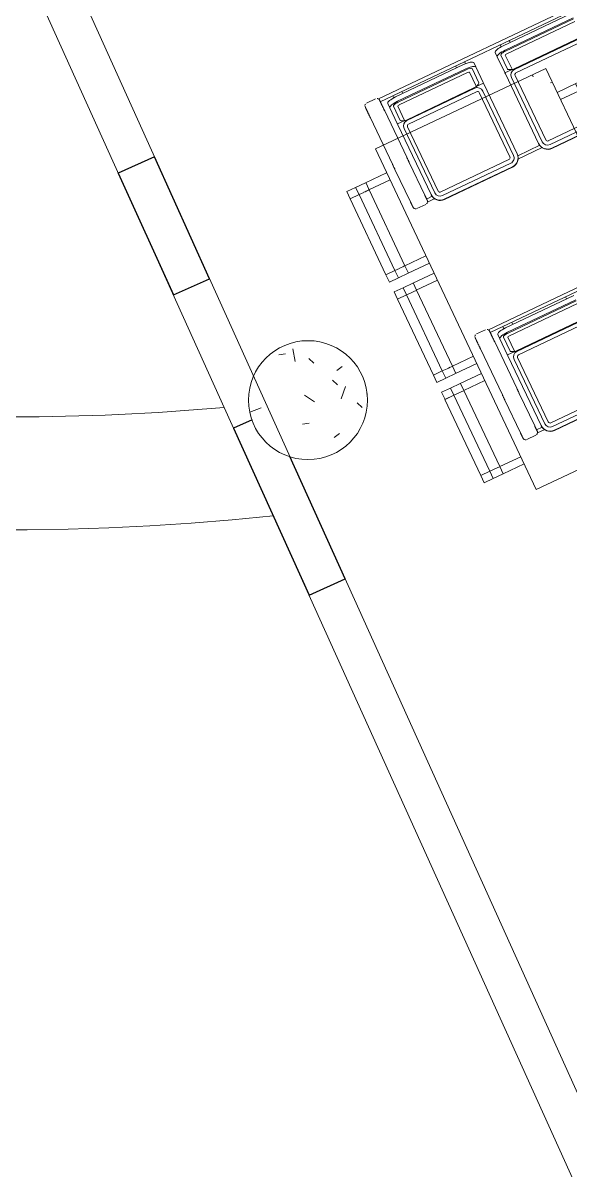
# Model space of a CAD drawing. Header units: metres. Extents: x -217 to -108, y -304 to -188.
# Drawn here: x -156.37 to -153.61, y -253.89 to -248.1 of the extents above; entities that cross this region are included whole.
import ezdxf

# ---------------------------------------------------------------- set-up
doc = ezdxf.new("R2010")
doc.units = ezdxf.units.M
for name, color, linetype, lineweight in [('A-FLOR', 192, 'Continuous', 9), ('A-WALL', 113, 'Continuous', 9), ('I-FURN', 30, 'Continuous', 9), ('S-COLS', 52, 'Continuous', 9)]:
    doc.layers.add(name, color=color, linetype=linetype, lineweight=lineweight)

# ---------------------------------------------------------------- blocks, each defined once
blk = doc.blocks.new('dining_table_and_chairs_5978 - dining_table_and_chairs_5978-800147-Nivel 3')
at = {"layer": 'I-FURN'}
for p, q in [((0.1324, 0.6342), (0.1324, 0.6832)), ((0.1324, 0.6832), (0.1726, 0.6832)), ((0.1726, 0.6342), (0.1726, 0.6842)), ((0.1726, 0.6842), (0.5966, 0.6842)), ((0.1726, 0.6832), (0.1726, 0.6342)), ((0.5966, 0.6842), (0.5966, 0.6342)), ((0.5966, 0.6342), (0.5966, 0.6842)), ((0.5966, 0.6842), (0.6374, 0.6842)), ((0.5966, 0.6342), (0.5966, 0.6842)), ((0.5966, 0.6842), (0.6374, 0.6842)), ((0.6374, 0.6842), (0.6374, 0.6342)), ((0.6374, 0.6842), (0.6374, 0.6342)), ((0.6924, 0.6342), (0.6924, 0.6832)), ((0.6924, 0.6832), (0.7326, 0.6832)), ((0.7326, 0.6342), (0.7326, 0.6842)), ((0.7326, 0.6842), (1.1566, 0.6842)), ((0.7326, 0.6832), (0.7326, 0.6342)), ((1.1566, 0.6842), (1.1566, 0.6342)), ((1.1566, 0.6342), (1.1566, 0.6842)), ((1.1566, 0.6842), (1.1974, 0.6842)), ((1.1566, 0.6342), (1.1566, 0.6842)), ((1.1566, 0.6842), (1.1974, 0.6842)), ((1.1974, 0.6842), (1.1974, 0.6342)), ((1.1974, 0.6842), (1.1974, 0.6342)), ((1.2524, 0.6342), (1.2524, 0.6832)), ((1.2524, 0.6832), (1.2926, 0.6832)), ((1.2926, 0.6342), (1.2926, 0.6842)), ((1.2926, 0.6842), (1.7166, 0.6842)), ((1.2926, 0.6832), (1.2926, 0.6342)), ((1.7166, 0.6842), (1.7166, 0.6342)), ((1.7166, 0.6342), (1.7166, 0.6842)), ((1.7166, 0.6842), (1.7574, 0.6842)), ((1.7166, 0.6342), (1.7166, 0.6842)), ((1.7166, 0.6842), (1.7574, 0.6842)), ((1.7574, 0.6842), (1.7574, 0.6342)), ((1.7574, 0.6842), (1.7574, 0.6342)), ((0.1324, 0.5791), (0.1324, 0.6342)), ((0.1324, 0.6342), (0.1726, 0.6342)), ((0.1324, 0.475), (0.1324, 0.5791)), ((0.1725, 0.5792), (0.1725, 0.475)), ((0.1726, 0.6079), (0.1726, 0.6342)), ((0.1726, 0.6342), (0.5966, 0.6342)), ((0.1726, 0.6068), (0.1726, 0.5996)), ((0.1726, 0.5898), (0.1726, 0.5996)), ((0.1726, 0.5884), (0.1726, 0.5842)), ((0.1726, 0.5799), (0.1726, 0.5842)), ((0.1726, 0.5791), (0.1726, 0.578)), ((0.5966, 0.6342), (0.5966, 0.6079)), ((0.5966, 0.6342), (0.6374, 0.6342)), ((0.5966, 0.6342), (0.6374, 0.6342)), ((0.5966, 0.5996), (0.5966, 0.6068)), ((0.5966, 0.5996), (0.5966, 0.6068)), ((0.5966, 0.5996), (0.5966, 0.5898)), ((0.5966, 0.5842), (0.5966, 0.5884)), ((0.5966, 0.5842), (0.5966, 0.5884)), ((0.5966, 0.5842), (0.5966, 0.5799)), ((0.5966, 0.578), (0.5966, 0.5791)), ((0.5966, 0.578), (0.5966, 0.5791)), ((0.6374, 0.6342), (0.6374, 0.5791)), ((0.6374, 0.6342), (0.6374, 0.5791)), ((0.6374, 0.5791), (0.6374, 0.475)), ((0.6924, 0.5791), (0.6924, 0.6342)), ((0.6924, 0.6342), (0.7326, 0.6342)), ((0.6924, 0.475), (0.6924, 0.5791)), ((0.7325, 0.5792), (0.7325, 0.475)), ((0.7326, 0.6079), (0.7326, 0.6342)), ((0.7326, 0.6342), (1.1566, 0.6342)), ((0.7326, 0.6068), (0.7326, 0.5996)), ((0.7326, 0.5898), (0.7326, 0.5996)), ((0.7326, 0.5884), (0.7326, 0.5842)), ((0.7326, 0.5799), (0.7326, 0.5842)), ((0.7326, 0.5791), (0.7326, 0.578)), ((1.1566, 0.6342), (1.1566, 0.6079)), ((1.1566, 0.6342), (1.1974, 0.6342)), ((1.1566, 0.6342), (1.1974, 0.6342)), ((1.1566, 0.5996), (1.1566, 0.6068)), ((1.1566, 0.5996), (1.1566, 0.6068)), ((1.1566, 0.5996), (1.1566, 0.5898)), ((1.1566, 0.5842), (1.1566, 0.5884)), ((1.1566, 0.5842), (1.1566, 0.5884)), ((1.1566, 0.5842), (1.1566, 0.5799)), ((1.1566, 0.578), (1.1566, 0.5791)), ((1.1566, 0.578), (1.1566, 0.5791)), ((1.1974, 0.6342), (1.1974, 0.5791)), ((1.1974, 0.6342), (1.1974, 0.5791)), ((1.1974, 0.5791), (1.1974, 0.475)), ((1.2524, 0.5791), (1.2524, 0.6342)), ((1.2524, 0.6342), (1.2926, 0.6342)), ((1.2524, 0.475), (1.2524, 0.5791)), ((1.2925, 0.5792), (1.2925, 0.475)), ((1.2926, 0.6079), (1.2926, 0.6342)), ((1.2926, 0.6342), (1.7166, 0.6342)), ((1.2926, 0.6068), (1.2926, 0.5996)), ((1.2926, 0.5898), (1.2926, 0.5996)), ((1.2926, 0.5884), (1.2926, 0.5842)), ((1.2926, 0.5799), (1.2926, 0.5842)), ((1.2926, 0.5791), (1.2926, 0.578)), ((1.7166, 0.6342), (1.7166, 0.6079)), ((1.7166, 0.6342), (1.7574, 0.6342)), ((1.7166, 0.6342), (1.7574, 0.6342)), ((1.7166, 0.6003), (1.7166, 0.6068)), ((1.7166, 0.6003), (1.7166, 0.6068)), ((1.7166, 0.6003), (1.7166, 0.5898)), ((1.7166, 0.5842), (1.7166, 0.5884)), ((1.7166, 0.5842), (1.7166, 0.5884)), ((1.7166, 0.5842), (1.7166, 0.5799)), ((1.7166, 0.578), (1.7166, 0.5791)), ((1.7166, 0.578), (1.7166, 0.5791)), ((1.7574, 0.6342), (1.7574, 0.5791)), ((1.7574, 0.6342), (1.7574, 0.5791)), ((1.7574, 0.5791), (1.7574, 0.475)), ((0.1324, 0.578), (0.1726, 0.578)), ((0.1726, 0.5784), (0.1726, 0.578)), ((0.5966, 0.5784), (0.1726, 0.5784)), ((0.1726, 0.578), (0.5966, 0.578)), ((0.5966, 0.578), (0.5966, 0.5784)), ((0.5966, 0.475), (0.5966, 0.5784)), ((0.5966, 0.475), (0.5966, 0.5784)), ((0.5966, 0.578), (0.6374, 0.578)), ((0.5966, 0.578), (0.6374, 0.578)), ((0.6924, 0.578), (0.7326, 0.578)), ((0.7326, 0.5784), (0.7326, 0.578)), ((1.1566, 0.5784), (0.7326, 0.5784)), ((0.7326, 0.578), (1.1566, 0.578)), ((1.1566, 0.578), (1.1566, 0.5784)), ((1.1566, 0.475), (1.1566, 0.5784)), ((1.1566, 0.475), (1.1566, 0.5784)), ((1.1566, 0.578), (1.1974, 0.578)), ((1.1566, 0.578), (1.1974, 0.578)), ((1.2524, 0.578), (1.2926, 0.578)), ((1.2926, 0.5784), (1.2926, 0.578)), ((1.7166, 0.5784), (1.2926, 0.5784)), ((1.2926, 0.578), (1.7166, 0.578)), ((1.7166, 0.578), (1.7166, 0.5784)), ((1.7166, 0.475), (1.7166, 0.5784)), ((1.7166, 0.475), (1.7166, 0.5784)), ((1.7166, 0.578), (1.7574, 0.578)), ((1.7166, 0.578), (1.7574, 0.578)), ((1.9, 0.475), (0, 0.475)), ((0, 0.475), (0, -0.475)), ((0.075, 0.475), (0.075, 0.465)), ((1.9, 0), (1.9, 0.475)), ((0, 0.4), (0.01, 0.4)), ((1.9, -0.475), (1.9, 0)), ((0, -0.475), (1.9, -0.475)), ((0.1324, -0.593), (0.1324, -0.4755)), ((0.1725, -0.475), (0.1725, -0.593)), ((0.5966, -0.5922), (0.5966, -0.475)), ((0.5966, -0.5922), (0.5966, -0.475)), ((0.6374, -0.475), (0.6374, -0.593)), ((0.6924, -0.593), (0.6924, -0.475)), ((0.7325, -0.475), (0.7325, -0.593)), ((1.1566, -0.5922), (1.1566, -0.475)), ((1.1566, -0.5922), (1.1566, -0.475)), ((1.1974, -0.475), (1.1974, -0.593)), ((1.2524, -0.593), (1.2524, -0.475)), ((1.2925, -0.475), (1.2925, -0.593)), ((1.7166, -0.5922), (1.7166, -0.475)), ((1.7166, -0.5922), (1.7166, -0.475)), ((1.7574, -0.475), (1.7574, -0.593)), ((0.1726, -0.5918), (0.1324, -0.5918)), ((0.1324, -0.648), (0.1324, -0.593)), ((0.5966, -0.5918), (0.1726, -0.5918)), ((0.1726, -0.5918), (0.1726, -0.5922)), ((0.1726, -0.5918), (0.1726, -0.593)), ((0.1726, -0.5922), (0.5966, -0.5922)), ((0.1726, -0.598), (0.1726, -0.5937)), ((0.1726, -0.598), (0.1726, -0.6033)), ((0.1726, -0.6141), (0.1726, -0.6036)), ((0.1726, -0.6141), (0.1726, -0.6206)), ((0.1726, -0.648), (0.1726, -0.6217)), ((0.5966, -0.5922), (0.5966, -0.5918)), ((0.6374, -0.5918), (0.5966, -0.5918)), ((0.5966, -0.593), (0.5966, -0.5918)), ((0.6374, -0.5918), (0.5966, -0.5918)), ((0.5966, -0.593), (0.5966, -0.5918)), ((0.5966, -0.5937), (0.5966, -0.598)), ((0.5966, -0.6033), (0.5966, -0.598)), ((0.5966, -0.6033), (0.5966, -0.598)), ((0.5966, -0.6036), (0.5966, -0.6134)), ((0.5966, -0.6206), (0.5966, -0.6134)), ((0.5966, -0.6206), (0.5966, -0.6134)), ((0.5966, -0.6217), (0.5966, -0.648)), ((0.6374, -0.593), (0.6374, -0.648)), ((0.6374, -0.593), (0.6374, -0.648)), ((0.7326, -0.5918), (0.6924, -0.5918)), ((0.6924, -0.648), (0.6924, -0.593)), ((1.1566, -0.5918), (0.7326, -0.5918)), ((0.7326, -0.5918), (0.7326, -0.5922)), ((0.7326, -0.5918), (0.7326, -0.593)), ((0.7326, -0.5922), (1.1566, -0.5922)), ((0.7326, -0.598), (0.7326, -0.5937)), ((0.7326, -0.598), (0.7326, -0.6033)), ((0.7326, -0.6134), (0.7326, -0.6036)), ((0.7326, -0.6134), (0.7326, -0.6206)), ((0.7326, -0.648), (0.7326, -0.6217)), ((1.1566, -0.5922), (1.1566, -0.5918)), ((1.1974, -0.5918), (1.1566, -0.5918)), ((1.1566, -0.593), (1.1566, -0.5918)), ((1.1974, -0.5918), (1.1566, -0.5918)), ((1.1566, -0.593), (1.1566, -0.5918)), ((1.1566, -0.5937), (1.1566, -0.598)), ((1.1566, -0.6033), (1.1566, -0.598)), ((1.1566, -0.6033), (1.1566, -0.598)), ((1.1566, -0.6036), (1.1566, -0.6134)), ((1.1566, -0.6206), (1.1566, -0.6134)), ((1.1566, -0.6206), (1.1566, -0.6134)), ((1.1566, -0.6217), (1.1566, -0.648)), ((1.1974, -0.593), (1.1974, -0.648)), ((1.1974, -0.593), (1.1974, -0.648)), ((1.2926, -0.5918), (1.2524, -0.5918)), ((1.2524, -0.648), (1.2524, -0.593)), ((1.7166, -0.5918), (1.2926, -0.5918)), ((1.2926, -0.5918), (1.2926, -0.5922)), ((1.2926, -0.5918), (1.2926, -0.593)), ((1.2926, -0.5922), (1.7166, -0.5922)), ((1.2926, -0.598), (1.2926, -0.5937)), ((1.2926, -0.598), (1.2926, -0.6033)), ((1.2926, -0.6141), (1.2926, -0.6036)), ((1.2926, -0.6141), (1.2926, -0.6206)), ((1.2926, -0.648), (1.2926, -0.6217)), ((1.7166, -0.5922), (1.7166, -0.5918)), ((1.7574, -0.5918), (1.7166, -0.5918)), ((1.7166, -0.593), (1.7166, -0.5918)), ((1.7574, -0.5918), (1.7166, -0.5918)), ((1.7166, -0.593), (1.7166, -0.5918)), ((1.7166, -0.5937), (1.7166, -0.598)), ((1.7166, -0.6033), (1.7166, -0.598)), ((1.7166, -0.6033), (1.7166, -0.598)), ((1.7166, -0.6036), (1.7166, -0.6134)), ((1.7166, -0.6206), (1.7166, -0.6134)), ((1.7166, -0.6206), (1.7166, -0.6134)), ((1.7166, -0.6217), (1.7166, -0.648)), ((1.7574, -0.593), (1.7574, -0.648)), ((1.7574, -0.593), (1.7574, -0.648)), ((0.1324, -0.697), (0.1324, -0.648)), ((0.1726, -0.648), (0.1324, -0.648)), ((0.1726, -0.698), (0.1726, -0.648)), ((0.5966, -0.648), (0.1726, -0.648)), ((0.1726, -0.648), (0.1726, -0.697)), ((0.5966, -0.648), (0.5966, -0.698)), ((0.5966, -0.698), (0.5966, -0.648)), ((0.6374, -0.648), (0.5966, -0.648)), ((0.5966, -0.698), (0.5966, -0.648)), ((0.6374, -0.648), (0.5966, -0.648)), ((0.6374, -0.648), (0.6374, -0.698)), ((0.6374, -0.648), (0.6374, -0.698)), ((0.6924, -0.697), (0.6924, -0.648)), ((0.7326, -0.648), (0.6924, -0.648)), ((0.7326, -0.698), (0.7326, -0.648)), ((1.1566, -0.648), (0.7326, -0.648)), ((0.7326, -0.648), (0.7326, -0.697)), ((1.1566, -0.648), (1.1566, -0.698)), ((1.1566, -0.698), (1.1566, -0.648)), ((1.1974, -0.648), (1.1566, -0.648)), ((1.1566, -0.698), (1.1566, -0.648)), ((1.1974, -0.648), (1.1566, -0.648)), ((1.1974, -0.648), (1.1974, -0.698)), ((1.1974, -0.648), (1.1974, -0.698)), ((1.2524, -0.697), (1.2524, -0.648)), ((1.2926, -0.648), (1.2524, -0.648)), ((1.2926, -0.698), (1.2926, -0.648)), ((1.7166, -0.648), (1.2926, -0.648)), ((1.2926, -0.648), (1.2926, -0.697)), ((1.7166, -0.648), (1.7166, -0.698)), ((1.7166, -0.698), (1.7166, -0.648)), ((1.7574, -0.648), (1.7166, -0.648)), ((1.7166, -0.698), (1.7166, -0.648)), ((1.7574, -0.648), (1.7166, -0.648)), ((1.7574, -0.648), (1.7574, -0.698)), ((1.7574, -0.648), (1.7574, -0.698)), ((0.1726, -0.697), (0.1324, -0.697)), ((0.5966, -0.698), (0.1726, -0.698)), ((0.6374, -0.698), (0.5966, -0.698)), ((0.6374, -0.698), (0.5966, -0.698)), ((0.7326, -0.697), (0.6924, -0.697)), ((1.1566, -0.698), (0.7326, -0.698)), ((1.1974, -0.698), (1.1566, -0.698)), ((1.1974, -0.698), (1.1566, -0.698)), ((1.2926, -0.697), (1.2524, -0.697)), ((1.7166, -0.698), (1.2926, -0.698)), ((1.7574, -0.698), (1.7166, -0.698)), ((1.7574, -0.698), (1.7166, -0.698))]:
    blk.add_line(p, q, dxfattribs=at)
blk = doc.blocks.new('M_Hormigón-Redondo-Pilar - 600 mm-V54-Nivel 3')
at = {"layer": 'S-COLS'}
h = blk.add_hatch(dxfattribs=at)
h.set_pattern_fill('FP_14', color=256, style=0, pattern_type=2)
h.set_pattern_definition([(50, (154.93, 250.001), (0.7288314, -0.0632911), [0.076, -0.838]), (355, (154.93, 250.001), (-0.1409327, 0.764191), [0.061, -0.671]), (100.451, (154.991, 249.996), (0.5877327, 0.700228), [0.065, -0.712]), (46.184, (154.93, 250.204), (1.0841735, -0.1685523), [0.114, -1.257]), (96.636, (155.021, 250.19), (0.9500268, 0.989415), [0.097, -1.069]), (351.184, (154.93, 250.204), (0.9499683, 0.9901036), [0.091, -1.006]), (21, (155.032, 250.153), (0.6067662, -0.4087001), [0.076, -0.838]), (326, (155.032, 250.153), (0.2472247, 0.736702), [0.061, -0.671]), (71.451, (155.082, 250.119), (0.8535199, 0.3274948), [0.065, -0.712]), (37.5, (154.93, 250.001), (0.0124776, 0.3385577), [0.034, -0.629, 0.034, -0.647, -0.673]), (37.5, (154.93, 250.001), (0.0124776, 0.3385577), [-1.343, 0.034, -0.64]), (7.5, (154.93, 250.001), (0.26703754, 0.40027984), [0.034, -0.355, 0.034, -0.614, -0.257]), (7.5, (154.93, 250.001), (0.26703754, 0.40027984), [-1.035, 0.034, -0.223]), (327.5, (154.704, 250.001), (0.54253947, -0.02312834), [0.034, -0.22, 0.034, -0.759, -1.052]), (327.5, (154.704, 250.001), (0.54253947, -0.02312834), [-1.046, 0.034, -1.018]), (317.5, (154.602, 250.001), (0.5922234, 0.10158954), [0.034, -0.297, 0.034, -0.493, -0.747]), (317.5, (154.602, 250.001), (0.5922234, 0.10158954), [-0.856, 0.034, -0.713])])
h.paths.add_polyline_path([(0, -0.3), (0.0585, -0.2942), (0.1148, -0.2772), (0.1667, -0.2494), (0.2121, -0.2121), (0.2494, -0.1667), (0.2772, -0.1148), (0.2942, -0.0585), (0.3, 0), (0.2942, 0.0585), (0.2772, 0.1148), (0.2494, 0.1667), (0.2121, 0.2121), (0.1667, 0.2494), (0.1148, 0.2772), (0.0585, 0.2942), (0, 0.3), (-0.0585, 0.2942), (-0.1148, 0.2772), (-0.1667, 0.2494), (-0.2121, 0.2121), (-0.2494, 0.1667), (-0.2772, 0.1148), (-0.2944, 0.0564), (-0.2995, -0.0053), (-0.2942, -0.0585), (-0.2772, -0.1148), (-0.2494, -0.1667), (-0.2121, -0.2121), (-0.1667, -0.2494), (-0.1148, -0.2772), (-0.0585, -0.2942)], flags=0)
for start, end in [(360, 180), (180, 360)]:
    blk.add_arc((0, 0), 0.3, start, end, dxfattribs=at)
blk = doc.blocks.new('silla sala de espera - silla sala de espera-V110-Nivel 3')
at = {"layer": 'I-FURN'}
for p, q in [((0.065, 0.295), (0.015, 0.295)), ((5.4223, 0.288), (0.0777, 0.288)), ((0.0796, 0.272), (5.4208, 0.272)), ((0.11, 0.2473), (0.11, 0.2231)), ((0.15, 0.2599), (0.15, 0.272)), ((0.16, 0.2602), (0.54, 0.2602)), ((0.16, 0.2361), (0.54, 0.2361)), ((0.2, 0.272), (0.2, 0.2602)), ((0.5, 0.2602), (0.5, 0.272)), ((0, 0.22), (0, -0.0386)), ((0.08, -0.0386), (0.08, 0.22)), ((0.11, 0.1358), (0.11, 0.2231)), ((0.13, 0.1436), (0.13, 0.2231)), ((0.15, 0.2135), (0.15, 0.1339)), ((0.16, 0.2309), (0.54, 0.2309)), ((0.54, 0.2161), (0.16, 0.2161)), ((0.11, 0.1329), (0.11, 0.1358)), ((0.11, 0.1329), (0.1506, 0.1329)), ((0.11, 0.1279), (0.11, 0.1329)), ((0.11, -0.2615), (0.11, 0.1279)), ((0.1347, 0.1394), (0.1516, 0.1325)), ((0.16, 0.1313), (0.54, 0.1313)), ((0.16, 0.1279), (0.54, 0.1279)), ((0.13, -0.2615), (0.13, 0.098)), ((0.15, 0.0987), (0.15, -0.2608)), ((0.54, 0.1087), (0.16, 0.1087)), ((0, -0.0686), (0, -0.25)), ((0.08, -0.25), (0.08, -0.0686)), ((0.0777, -0.288), (0.1178, -0.288)), ((0.1114, -0.272), (0.0797, -0.272)), ((0.11, -0.2615), (0.11, -0.2629)), ((0.16, -0.2707), (0.54, -0.2707)), ((0.015, -0.295), (0.065, -0.295)), ((0.54, -0.2915), (0.16, -0.2915)), ((0.16, -0.3115), (0.54, -0.3115)), ((0.16, -0.3128), (0.54, -0.3128))]:
    blk.add_line(p, q, dxfattribs=at)
at = {"layer": 'I-FURN', "flags": 128}
for points in [[(0, 0.28), (0, 0.28), (0, 0.2798), (0, 0.2796), (0, 0.2792), (0, 0.2788), (0, 0.2783), (0, 0.2777), (0, 0.277), (0, 0.2762), (0, 0.2753), (0, 0.2743), (0, 0.2732), (0, 0.2721), (0, 0.2708), (0, 0.2695), (0, 0.2681), (0, 0.2667), (0, 0.2651), (0, 0.2635), (0, 0.2618), (0, 0.26), (0, 0.2582), (0, 0.2563), (0, 0.2544), (0, 0.2524), (0, 0.2504), (0, 0.2483), (0, 0.2461), (0, 0.244), (0, 0.2417), (0, 0.2395), (0, 0.2372), (0, 0.2349), (0, 0.2326), (0, 0.2302), (0, 0.2278), (0, 0.2254), (0, 0.223), (0, 0.2206), (0, 0.22)], [(0.08, 0.22), (0.08, 0.2224), (0.08, 0.2248), (0.08, 0.2272), (0.08, 0.2296), (0.08, 0.2319), (0.08, 0.2343), (0.08, 0.2366), (0.08, 0.2389), (0.08, 0.2411), (0.08, 0.2434), (0.08, 0.2456), (0.08, 0.2477), (0.08, 0.2498), (0.08, 0.2519), (0.08, 0.2539), (0.08, 0.2558), (0.08, 0.2577), (0.08, 0.2596), (0.08, 0.2613), (0.08, 0.263), (0.08, 0.2647), (0.08, 0.2662), (0.08, 0.2677), (0.08, 0.2692), (0.08, 0.2705), (0.08, 0.2717), (0.08, 0.2729), (0.08, 0.274), (0.08, 0.275), (0.08, 0.2759), (0.08, 0.2767), (0.08, 0.2775), (0.08, 0.2781), (0.08, 0.2787), (0.08, 0.2791), (0.08, 0.2795), (0.08, 0.2798), (0.08, 0.2799), (0.08, 0.28), (0.08, 0.28)], [(0, -0.0386), (0, -0.041), (0, -0.0434), (0, -0.0458), (0, -0.0481), (0, -0.0505), (0, -0.0528), (0, -0.0552), (0, -0.0575), (0, -0.0597), (0, -0.062), (0, -0.0641), (0, -0.0663), (0, -0.0684), (0, -0.0686)], [(0.08, -0.0686), (0.08, -0.0665), (0.08, -0.0644), (0.08, -0.0622), (0.08, -0.0599), (0.08, -0.0577), (0.08, -0.0554), (0.08, -0.0531), (0.08, -0.0507), (0.08, -0.0484), (0.08, -0.046), (0.08, -0.0436), (0.08, -0.0412), (0.08, -0.0388), (0.08, -0.0386)], [(0, -0.25), (0, -0.2521), (0, -0.2541), (0, -0.256), (0, -0.2579), (0, -0.2597), (0, -0.2615), (0, -0.2632), (0, -0.2648), (0, -0.2664), (0, -0.2679), (0, -0.2693), (0, -0.2706), (0, -0.2719), (0, -0.273), (0, -0.2741), (0, -0.2751), (0, -0.276), (0, -0.2768), (0, -0.2775), (0, -0.2782), (0, -0.2787), (0, -0.2792), (0, -0.2795), (0, -0.2798), (0, -0.2799), (0, -0.28)], [(0.08, -0.28), (0.08, -0.28), (0.08, -0.2798), (0.08, -0.2796), (0.08, -0.2792), (0.08, -0.2788), (0.08, -0.2783), (0.08, -0.2777), (0.08, -0.277), (0.08, -0.2762), (0.08, -0.2753), (0.08, -0.2743), (0.08, -0.2732), (0.08, -0.2721), (0.08, -0.2708), (0.08, -0.2695), (0.08, -0.2681), (0.08, -0.2667), (0.08, -0.2651), (0.08, -0.2635), (0.08, -0.2618), (0.08, -0.26), (0.08, -0.2582), (0.08, -0.2563), (0.08, -0.2544), (0.08, -0.2524), (0.08, -0.2504), (0.08, -0.25)]]:
    blk.add_lwpolyline(points, dxfattribs=at)
at = {"layer": 'I-FURN'}
for centre, start, end in [((0.015, 0.28), 120, 135), ((0.065, 0.28), 45, 60), ((0.015, 0.28), 150, 190.16543), ((0.065, 0.28), 15.5374, 30), ((0.065, 0.28), 4.32784, 15), ((0.065, 0.28), 349.83457, 358.03738), ((0.015, -0.28), 172.55369, 255), ((0.065, -0.28), 285, 329.97964), ((0.065, -0.28), 330, 344.40112), ((0.065, -0.28), 345, 358.03738), ((0.065, -0.28), 1.96498, 7.44631)]:
    blk.add_arc(centre, 0.015, start, end, dxfattribs=at)
for centre, major_axis, ratio, start_param, end_param in [((0.16, 0.2473), (-0.05, 0), 0.258819, 4.712389, 6.283185), ((0.16, 0.2231), (-0.05, 0), 0.258819, 4.712389, 6.283185), ((0.16, 0.2231), (0.03, 0), 0.258819, 1.570796, 3.141593), ((0.16, 0.2135), (-0.01, 0), 0.258819, 4.712389, 6.283185), ((0.16, 0.1436), (0.03, 0), 0.258819, 3.141593, 3.665191), ((0.16, 0.098), (-0.03, 0), 0.99863, 4.712389, 6.283185), ((0.16, 0.1339), (0.01, 0), 0.258819, 3.141593, 4.712389), ((0.16, 0.0987), (-0.01, 0), 0.99863, 4.712389, 6.283185), ((0.16, -0.2615), (0.05, 0), 0.99863, 3.141593, 4.712389), ((0.16, -0.2629), (0.05, 0), 0.99863, 3.141593, 4.712389), ((0.16, -0.2615), (0.03, 0), 0.99863, 3.141593, 4.712389), ((0.16, -0.2608), (-0.01, 0), 0.99863, 0, 1.570796)]:
    blk.add_ellipse(centre, major_axis=major_axis, ratio=ratio, start_param=start_param, end_param=end_param, dxfattribs=at)
for points, knots in [([(0.0797, 0.2772), (0.0797, 0.2772), (0.0798, 0.2776), (0.08, 0.2787), (0.08, 0.2804), (0.0799, 0.2821), (0.0795, 0.2838), (0.0791, 0.2852), (0.0786, 0.2864), (0.0782, 0.2871), (0.078, 0.2874), (0.078, 0.2875)], [0.3858205, 0.3858205, 0.3858205, 0.3858205, 0.3888889, 0.4444444, 0.5138889, 0.5833333, 0.6527778, 0.7222222, 0.7916667, 0.8611111, 0.8888889, 0.8888889, 0.8888889, 0.8888889]), ([(0.078, -0.2875), (0.0781, -0.2873), (0.0783, -0.2869), (0.0788, -0.2859), (0.0794, -0.2845), (0.0798, -0.2828), (0.08, -0.2813), (0.08, -0.2799), (0.08, -0.2789), (0.0799, -0.2786)], [0.1111111, 0.1111111, 0.1111111, 0.1111111, 0.1666667, 0.2222222, 0.3333333, 0.3888889, 0.4444444, 0.5138889, 0.5555556, 0.5555556, 0.5555556, 0.5555556])]:
    blk.add_open_spline(points, degree=3, knots=knots, dxfattribs=at)
blk = doc.blocks.new('silla sala de espera - silla sala de espera-V111-Nivel 3')
at = {"layer": 'I-FURN'}
for p, q in [((0.065, 0.295), (0.015, 0.295)), ((5.4223, 0.288), (0.0777, 0.288)), ((0.0796, 0.272), (5.4208, 0.272)), ((0.11, 0.2473), (0.11, 0.2231)), ((0.15, 0.2599), (0.15, 0.272)), ((0.16, 0.2602), (0.54, 0.2602)), ((0.16, 0.2361), (0.54, 0.2361)), ((0.2, 0.272), (0.2, 0.2602)), ((0.5, 0.2602), (0.5, 0.272)), ((0.55, 0.272), (0.55, 0.2599)), ((0.59, 0.2231), (0.59, 0.2473)), ((0.71, 0.2473), (0.71, 0.2231)), ((0.75, 0.2599), (0.75, 0.272)), ((0.76, 0.2602), (1.14, 0.2602)), ((0.76, 0.2361), (1.14, 0.2361)), ((0.8, 0.272), (0.8, 0.2602)), ((0, 0.22), (0, -0.0386)), ((0.08, -0.0386), (0.08, 0.22)), ((0.11, 0.1358), (0.11, 0.2231)), ((0.13, 0.1436), (0.13, 0.2231)), ((0.15, 0.2135), (0.15, 0.1339)), ((0.16, 0.2309), (0.54, 0.2309)), ((0.54, 0.2161), (0.16, 0.2161)), ((0.55, 0.1339), (0.55, 0.2135)), ((0.57, 0.2231), (0.57, 0.1436)), ((0.59, 0.2231), (0.59, 0.1358)), ((0.71, 0.1358), (0.71, 0.2231)), ((0.73, 0.1436), (0.73, 0.2231)), ((0.75, 0.2135), (0.75, 0.1339)), ((0.76, 0.2309), (1.14, 0.2309)), ((1.14, 0.2161), (0.76, 0.2161)), ((0.11, 0.1329), (0.11, 0.1358)), ((0.11, 0.1329), (0.1506, 0.1329)), ((0.11, 0.1279), (0.11, 0.1329)), ((0.11, -0.2615), (0.11, 0.1279)), ((0.1347, 0.1394), (0.1516, 0.1325)), ((0.16, 0.1313), (0.54, 0.1313)), ((0.16, 0.1279), (0.54, 0.1279)), ((0.5484, 0.1325), (0.5653, 0.1394)), ((0.5496, 0.1329), (0.59, 0.1329)), ((0.59, 0.1358), (0.59, 0.1329)), ((0.59, 0.1329), (0.59, 0.1279)), ((0.59, 0.1279), (0.59, -0.2615)), ((0.71, 0.1329), (0.71, 0.1358)), ((0.71, 0.1329), (0.7506, 0.1329)), ((0.71, 0.1279), (0.71, 0.1329)), ((0.71, -0.2615), (0.71, 0.1279)), ((0.7347, 0.1394), (0.7516, 0.1325)), ((0.76, 0.1313), (1.14, 0.1313)), ((0.76, 0.1279), (1.14, 0.1279)), ((0.13, -0.2615), (0.13, 0.098)), ((0.15, 0.0987), (0.15, -0.2608)), ((0.54, 0.1087), (0.16, 0.1087)), ((0.55, -0.2608), (0.55, 0.0987)), ((0.57, 0.098), (0.57, -0.2615)), ((0.73, -0.2615), (0.73, 0.098)), ((0.75, 0.0987), (0.75, -0.2608)), ((1.14, 0.1087), (0.76, 0.1087)), ((0, -0.0686), (0, -0.25)), ((0.08, -0.25), (0.08, -0.0686)), ((0.0777, -0.288), (0.1178, -0.288)), ((0.1114, -0.272), (0.0797, -0.272)), ((0.11, -0.2615), (0.11, -0.2629)), ((0.16, -0.2707), (0.54, -0.2707)), ((0.5822, -0.288), (0.7178, -0.288)), ((0.7114, -0.272), (0.5886, -0.272)), ((0.59, -0.2629), (0.59, -0.2615)), ((0.71, -0.2615), (0.71, -0.2629)), ((0.76, -0.2707), (1.14, -0.2707)), ((0.015, -0.295), (0.065, -0.295)), ((0.54, -0.2915), (0.16, -0.2915)), ((0.16, -0.3115), (0.54, -0.3115)), ((0.16, -0.3128), (0.54, -0.3128)), ((1.14, -0.2915), (0.76, -0.2915)), ((0.76, -0.3115), (1.14, -0.3115)), ((0.76, -0.3128), (1.14, -0.3128))]:
    blk.add_line(p, q, dxfattribs=at)
at = {"layer": 'I-FURN', "flags": 128}
for points in [[(0, 0.28), (0, 0.28), (0, 0.2798), (0, 0.2796), (0, 0.2792), (0, 0.2788), (0, 0.2783), (0, 0.2777), (0, 0.277), (0, 0.2762), (0, 0.2753), (0, 0.2743), (0, 0.2732), (0, 0.2721), (0, 0.2708), (0, 0.2695), (0, 0.2681), (0, 0.2667), (0, 0.2651), (0, 0.2635), (0, 0.2618), (0, 0.26), (0, 0.2582), (0, 0.2563), (0, 0.2544), (0, 0.2524), (0, 0.2504), (0, 0.2483), (0, 0.2461), (0, 0.244), (0, 0.2417), (0, 0.2395), (0, 0.2372), (0, 0.2349), (0, 0.2326), (0, 0.2302), (0, 0.2278), (0, 0.2254), (0, 0.223), (0, 0.2206), (0, 0.22)], [(0.08, 0.22), (0.08, 0.2224), (0.08, 0.2248), (0.08, 0.2272), (0.08, 0.2296), (0.08, 0.2319), (0.08, 0.2343), (0.08, 0.2366), (0.08, 0.2389), (0.08, 0.2411), (0.08, 0.2434), (0.08, 0.2456), (0.08, 0.2477), (0.08, 0.2498), (0.08, 0.2519), (0.08, 0.2539), (0.08, 0.2558), (0.08, 0.2577), (0.08, 0.2596), (0.08, 0.2613), (0.08, 0.263), (0.08, 0.2647), (0.08, 0.2662), (0.08, 0.2677), (0.08, 0.2692), (0.08, 0.2705), (0.08, 0.2717), (0.08, 0.2729), (0.08, 0.274), (0.08, 0.275), (0.08, 0.2759), (0.08, 0.2767), (0.08, 0.2775), (0.08, 0.2781), (0.08, 0.2787), (0.08, 0.2791), (0.08, 0.2795), (0.08, 0.2798), (0.08, 0.2799), (0.08, 0.28), (0.08, 0.28)], [(0, -0.0386), (0, -0.041), (0, -0.0434), (0, -0.0458), (0, -0.0481), (0, -0.0505), (0, -0.0528), (0, -0.0552), (0, -0.0575), (0, -0.0597), (0, -0.062), (0, -0.0641), (0, -0.0663), (0, -0.0684), (0, -0.0686)], [(0.08, -0.0686), (0.08, -0.0665), (0.08, -0.0644), (0.08, -0.0622), (0.08, -0.0599), (0.08, -0.0577), (0.08, -0.0554), (0.08, -0.0531), (0.08, -0.0507), (0.08, -0.0484), (0.08, -0.046), (0.08, -0.0436), (0.08, -0.0412), (0.08, -0.0388), (0.08, -0.0386)], [(0, -0.25), (0, -0.2521), (0, -0.2541), (0, -0.256), (0, -0.2579), (0, -0.2597), (0, -0.2615), (0, -0.2632), (0, -0.2648), (0, -0.2664), (0, -0.2679), (0, -0.2693), (0, -0.2706), (0, -0.2719), (0, -0.273), (0, -0.2741), (0, -0.2751), (0, -0.276), (0, -0.2768), (0, -0.2775), (0, -0.2782), (0, -0.2787), (0, -0.2792), (0, -0.2795), (0, -0.2798), (0, -0.2799), (0, -0.28)], [(0.08, -0.28), (0.08, -0.28), (0.08, -0.2798), (0.08, -0.2796), (0.08, -0.2792), (0.08, -0.2788), (0.08, -0.2783), (0.08, -0.2777), (0.08, -0.277), (0.08, -0.2762), (0.08, -0.2753), (0.08, -0.2743), (0.08, -0.2732), (0.08, -0.2721), (0.08, -0.2708), (0.08, -0.2695), (0.08, -0.2681), (0.08, -0.2667), (0.08, -0.2651), (0.08, -0.2635), (0.08, -0.2618), (0.08, -0.26), (0.08, -0.2582), (0.08, -0.2563), (0.08, -0.2544), (0.08, -0.2524), (0.08, -0.2504), (0.08, -0.25)]]:
    blk.add_lwpolyline(points, dxfattribs=at)
at = {"layer": 'I-FURN'}
for centre, start, end in [((0.015, 0.28), 120, 135), ((0.065, 0.28), 45, 60), ((0.015, 0.28), 150, 190.16543), ((0.065, 0.28), 15.5374, 30), ((0.065, 0.28), 1.96498, 15), ((0.065, 0.28), 349.83457, 358.03738), ((0.015, -0.28), 172.55369, 255), ((0.065, -0.28), 285, 329.97964), ((0.065, -0.28), 330, 344.40112), ((0.065, -0.28), 345, 358.03738), ((0.065, -0.28), 1.96498, 7.44631)]:
    blk.add_arc(centre, 0.015, start, end, dxfattribs=at)
for centre, major_axis, ratio, start_param, end_param in [((0.16, 0.2473), (-0.05, 0), 0.258819, 4.712389, 6.283185), ((0.16, 0.2231), (-0.05, 0), 0.258819, 4.712389, 6.283185), ((0.54, 0.2473), (0.05, 0), 0.258819, 0, 1.570796), ((0.54, 0.2231), (0.05, 0), 0.258819, 0, 1.570796), ((0.76, 0.2473), (-0.05, 0), 0.258819, 4.712389, 6.283185), ((0.76, 0.2231), (-0.05, 0), 0.258819, 4.712389, 6.283185), ((0.16, 0.2231), (0.03, 0), 0.258819, 1.570796, 3.141593), ((0.16, 0.2135), (-0.01, 0), 0.258819, 4.712389, 6.283185), ((0.54, 0.2231), (0.03, 0), 0.258819, 0, 1.570796), ((0.54, 0.2135), (0.01, 0), 0.258819, 0, 1.570796), ((0.76, 0.2231), (0.03, 0), 0.258819, 1.570796, 3.141593), ((0.76, 0.2135), (-0.01, 0), 0.258819, 4.712389, 6.283185), ((0.16, 0.1436), (0.03, 0), 0.258819, 3.141593, 3.665191), ((0.16, 0.098), (-0.03, 0), 0.99863, 4.712389, 6.283185), ((0.16, 0.1339), (0.01, 0), 0.258819, 3.141593, 4.712389), ((0.54, 0.1339), (-0.01, 0), 0.258819, 1.570796, 3.141593), ((0.54, 0.098), (0.03, 0), 0.99863, 0, 1.570796), ((0.54, 0.1436), (0.03, 0), 0.258819, 5.759587, 6.283185), ((0.76, 0.1436), (0.03, 0), 0.258819, 3.141593, 3.665191), ((0.76, 0.098), (-0.03, 0), 0.99863, 4.712389, 6.283185), ((0.76, 0.1339), (0.01, 0), 0.258819, 3.141593, 4.712389), ((0.16, 0.0987), (-0.01, 0), 0.99863, 4.712389, 6.283185), ((0.54, 0.0987), (0.01, 0), 0.99863, 0, 1.570796), ((0.76, 0.0987), (-0.01, 0), 0.99863, 4.712389, 6.283185), ((0.16, -0.2615), (0.05, 0), 0.99863, 3.141593, 4.712389), ((0.16, -0.2629), (0.05, 0), 0.99863, 3.141593, 4.712389), ((0.16, -0.2615), (0.03, 0), 0.99863, 3.141593, 4.712389), ((0.16, -0.2608), (-0.01, 0), 0.99863, 0, 1.570796), ((0.54, -0.2608), (-0.01, 0), 0.99863, 1.570796, 3.141593), ((0.54, -0.2615), (-0.03, 0), 0.99863, 1.570796, 3.141593), ((0.54, -0.2615), (-0.05, 0), 0.99863, 1.570796, 3.141593), ((0.54, -0.2629), (-0.05, 0), 0.99863, 1.570796, 3.141593), ((0.76, -0.2615), (0.05, 0), 0.99863, 3.141593, 4.712389), ((0.76, -0.2629), (-0.05, 0), 0.99863, 0, 1.570796), ((0.76, -0.2615), (0.03, 0), 0.99863, 3.141593, 4.712389), ((0.76, -0.2608), (0.01, 0), 0.99863, 3.141593, 4.712389)]:
    blk.add_ellipse(centre, major_axis=major_axis, ratio=ratio, start_param=start_param, end_param=end_param, dxfattribs=at)
for points, knots in [([(0.0797, 0.2772), (0.0797, 0.2772), (0.0798, 0.2776), (0.08, 0.2787), (0.08, 0.2804), (0.0799, 0.2821), (0.0795, 0.2838), (0.0791, 0.2852), (0.0786, 0.2864), (0.0782, 0.2871), (0.078, 0.2874), (0.078, 0.2875)], [0.3858205, 0.3858205, 0.3858205, 0.3858205, 0.3888889, 0.4444444, 0.5138889, 0.5833333, 0.6527778, 0.7222222, 0.7916667, 0.8611111, 0.8888889, 0.8888889, 0.8888889, 0.8888889]), ([(0.078, -0.2875), (0.0781, -0.2873), (0.0783, -0.2869), (0.0788, -0.2859), (0.0794, -0.2845), (0.0798, -0.2828), (0.08, -0.2813), (0.08, -0.2799), (0.08, -0.2789), (0.0799, -0.2786)], [0.1111111, 0.1111111, 0.1111111, 0.1111111, 0.1666667, 0.2222222, 0.3333333, 0.3888889, 0.4444444, 0.5138889, 0.5555556, 0.5555556, 0.5555556, 0.5555556])]:
    blk.add_open_spline(points, degree=3, knots=knots, dxfattribs=at)

msp = doc.modelspace()

# ---------------------------------------------------------------- linework, layer by layer
at = {"layer": 'A-FLOR'}
for centre, radius, start, end in [((-156.482, -237.2632), 13.3927, 219.99857, 275.89972), ((-156.4601, -237.3009), 12.7853, 265.40062, 274.97074)]:
    msp.add_arc(centre, radius, start, end, dxfattribs=at)
at = {"layer": 'A-WALL'}
for p, q in [((-157.0722, -245.7428), (-151.6786, -257.6891)), ((-152.2498, -256.9099), (-157.0166, -246.3519))]:
    msp.add_line(p, q, dxfattribs=at)
at = {"layer": 'A-WALL', "lineweight": 25}
for p, q in [((-155.7038, -248.7736), (-155.8861, -248.8559)), ((-155.4263, -249.3882), (-155.7038, -248.7736)), ((-155.8861, -248.8559), (-155.6086, -249.4705)), ((-155.6086, -249.4705), (-155.4263, -249.3882)), ((-155.2122, -250.0997), (-155.3055, -250.1418)), ((-155.3055, -250.1418), (-154.9245, -250.9857)), ((-154.7422, -250.9034), (-155.0212, -250.2855)), ((-154.9245, -250.9857), (-154.7422, -250.9034))]:
    msp.add_line(p, q, dxfattribs=at)

# ---------------------------------------------------------------- block references
at = {"layer": 'I-FURN'}
for name, p, rotation in [('silla sala de espera - silla sala de espera-V111-Nivel 3', (-154.5214, -248.7749), 25.4500781759124), ('silla sala de espera - silla sala de espera-V110-Nivel 3', (-153.9669, -249.9401), 25.4500781759124), ('dining_table_and_chairs_5978 - dining_table_and_chairs_5978-800147-Nivel 3', (-154.1606, -248.5312), 295.2582255371546)]:
    msp.add_blockref(name, p, dxfattribs=dict(at, rotation=rotation))
at = {"layer": 'S-COLS'}
msp.add_blockref('M_Hormigón-Redondo-Pilar - 600 mm-V54-Nivel 3', (-154.9302, -250.0011), dxfattribs=at)

doc.saveas('drawing.dxf')
